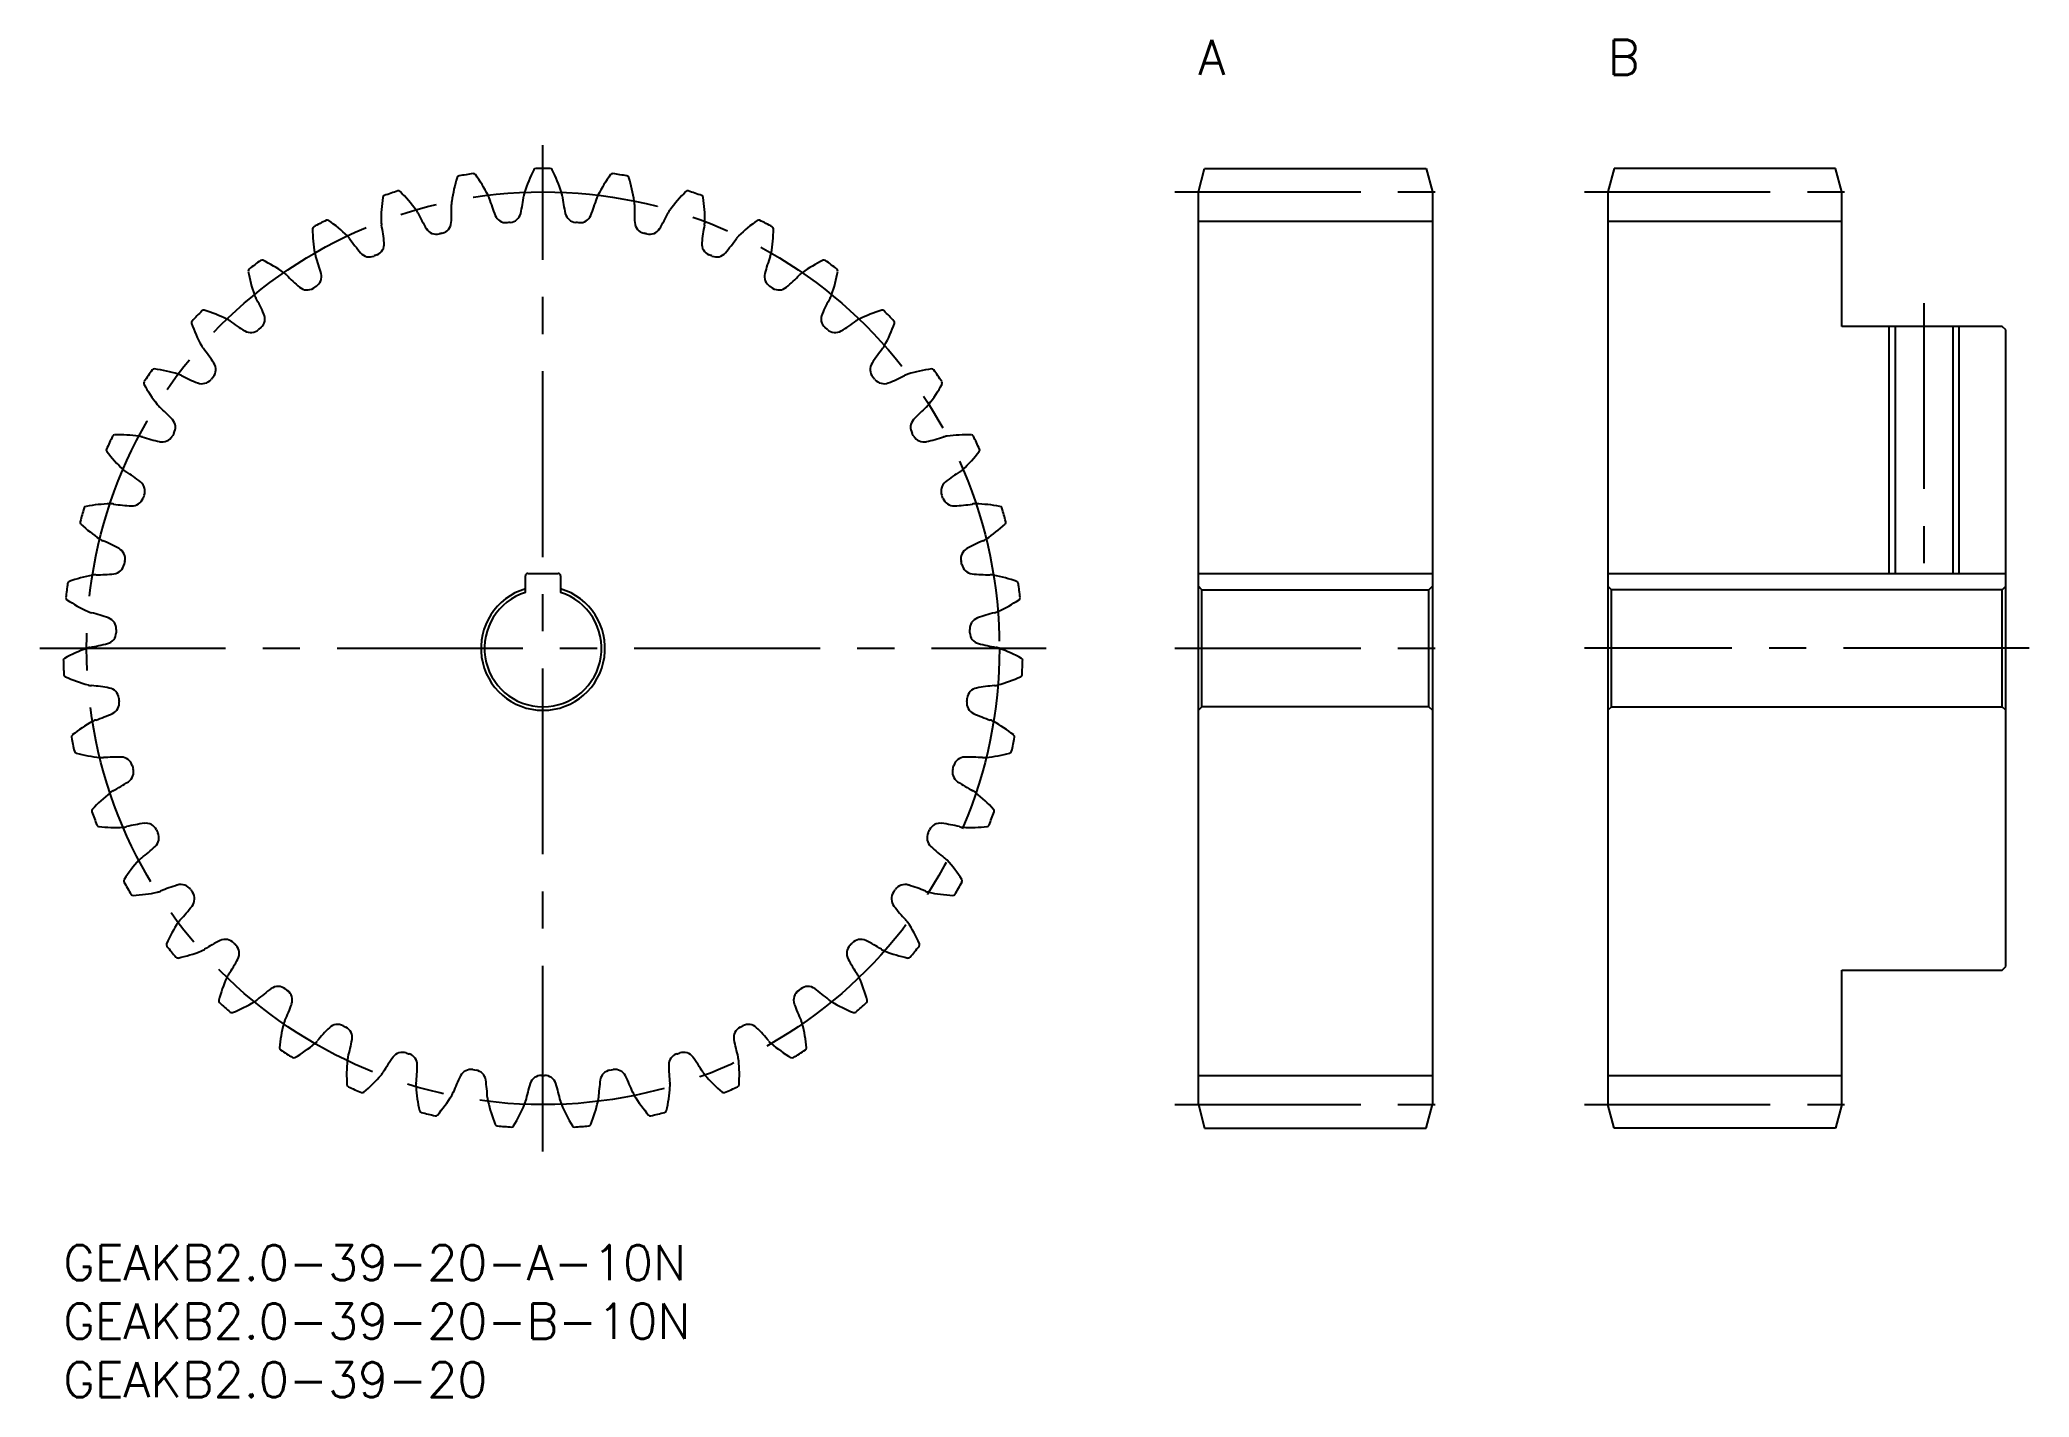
# Model space of a CAD drawing. Extents: x -2 to 168, y -13 to 103.
import ezdxf

# ---------------------------------------------------------------- set-up
doc = ezdxf.new("R2010")
doc.units = 0
doc.header["$LTSCALE"] = 0.5
doc.linetypes.add('CENTER', pattern=[50.8, 31.75, -6.35, 6.35, -6.35])
for name, color, linetype in [('MSM_CENTER', 1, 'CENTER'), ('MSM_CONTINUOUS', 7, 'CONTINUOUS'), ('MSM_NARROW', 5, 'CONTINUOUS'), ('MSM_PART_NUMBER', 7, 'CONTINUOUS')]:
    doc.layers.add(name, color=color, linetype=linetype)
doc.styles.get("Standard").update_dxf_attribs({"font": 'txt.shx', "height": 3, "bigfont": 'bigfont.shx'})

# ---------------------------------------------------------------- blocks, each defined once
blk = doc.blocks.new('*U2')
at = {"layer": 'MSM_PART_NUMBER'}
blk.add_text('GEAKB2.0-39-20-A-10N', height=3, dxfattribs=at).set_placement((0, -3))
blk = doc.blocks.new('*U3')
at = {"layer": 'MSM_PART_NUMBER'}
blk.add_text('GEAKB2.0-39-20-B-10N', height=3, dxfattribs=at).set_placement((0, -8))
blk = doc.blocks.new('*U4')
at = {"layer": 'MSM_PART_NUMBER'}
blk.add_text('GEAKB2.0-39-20', height=3, dxfattribs=at).set_placement((0, -13))
blk = doc.blocks.new('*U5')
at = {"layer": 'MSM_PART_NUMBER'}
blk.add_text('A', height=3, dxfattribs=at).set_placement((97, 100))
blk = doc.blocks.new('*U6')
at = {"layer": 'MSM_PART_NUMBER'}
blk.add_text('B', height=3, dxfattribs=at).set_placement((132, 100))

msp = doc.modelspace()

# ---------------------------------------------------------------- linework, layer by layer
at = {"layer": 'MSM_CENTER'}
for p, q in [((41, 8), (41, 94)), ((95, 90), (119, 90)), ((130, 90), (154, 90)), ((159, 80.5), (159, 55.4)), ((168, 51), (130, 51)), ((-2, 51), (84, 51)), ((95, 51), (119, 51)), ((95, 12), (119, 12)), ((130, 12), (154, 12))]:
    msp.add_line(p, q, dxfattribs=at)
msp.add_circle((41, 51), 39, dxfattribs=at)
at = {"layer": 'MSM_CONTINUOUS'}
for p, q in [((97, 90), (97.54, 92)), ((97.54, 92), (116.46, 92)), ((116.46, 92), (117, 90)), ((132.54, 92), (132, 90)), ((151.46, 92), (132.54, 92)), ((152, 90), (151.46, 92)), ((97, 12), (97, 90)), ((117, 90), (117, 12)), ((132, 90), (132, 12)), ((152, 78.5), (152, 90)), ((97, 87.5), (117, 87.5)), ((132, 87.5), (152, 87.5)), ((165.7, 78.5), (152, 78.5)), ((156.54, 78.5), (156.54, 57.4)), ((161.46, 78.5), (161.46, 57.4)), ((166, 78.2), (165.7, 78.5)), ((166, 23.8), (166, 78.2)), ((39.5, 55.77), (39.5, 57.2)), ((39.7, 57.4), (42.3, 57.4)), ((42.5, 57.2), (42.5, 55.77)), ((97, 57.4), (117, 57.4)), ((97.3, 56), (97, 56.3)), ((117, 56.3), (116.7, 56)), ((132, 57.4), (166, 57.4)), ((132, 56.3), (132.3, 56)), ((165.7, 56), (166, 56.3)), ((97.3, 46), (97.3, 56)), ((97.3, 56), (116.7, 56)), ((116.7, 46), (116.7, 56)), ((132.3, 46), (132.3, 56)), ((165.7, 56), (132.3, 56)), ((165.7, 46), (165.7, 56)), ((97, 45.7), (97.3, 46)), ((116.7, 46), (97.3, 46)), ((116.7, 46), (117, 45.7)), ((132.3, 46), (132, 45.7)), ((132.3, 46), (165.7, 46)), ((166, 45.7), (165.7, 46)), ((165.7, 23.5), (166, 23.8)), ((152, 23.5), (165.7, 23.5)), ((152, 12), (152, 23.5)), ((97, 14.5), (117, 14.5)), ((132, 14.5), (152, 14.5)), ((97, 12), (97.54, 10)), ((116.46, 10), (117, 12)), ((132.54, 10), (132, 12)), ((152, 12), (151.46, 10)), ((97.54, 10), (116.46, 10)), ((151.46, 10), (132.54, 10))]:
    msp.add_line(p, q, dxfattribs=at)
for centre, radius, start, end in [((51.81, 86.02), 13, 153.1667, 162.3077), ((40.39, 91.8), 0.2, 90.8524, 153.1666), ((41, 51), 41, 89.1476, 90.8524), ((41.61, 91.8), 0.2, 26.8333, 89.1476), ((30.19, 86.02), 13, 17.6923, 26.8333), ((46.06, 87.3), 13, 162.3974, 171.5385), ((33.86, 91.17), 0.2, 100.0832, 162.3974), ((41, 51), 41, 98.3784, 100.0832), ((35.06, 91.36), 0.2, 36.0641, 98.3784), ((24.71, 83.83), 13, 26.9231, 36.0641), ((57.29, 83.83), 13, 143.9359, 153.0769), ((46.94, 91.36), 0.2, 81.6216, 143.9359), ((41, 51), 41, 79.9168, 81.6216), ((48.14, 91.17), 0.2, 17.6025, 79.9168), ((35.94, 87.3), 13, 8.4615, 17.6026), ((40.17, 87.64), 13, 171.6282, 180.7692), ((27.51, 89.5), 0.2, 109.314, 171.6282), ((41, 51), 41, 107.6091, 109.314), ((28.66, 89.89), 0.2, 45.2949, 107.6091), ((19.65, 80.79), 13, 36.1538, 45.2949), ((28.82, 87.49), 1.65, 25.7428, 36.1539), ((17.59, 88.38), 15.6, 356.3119, 1.9495), ((34.83, 88.97), 1.65, 171.5384, 181.9495), ((34.83, 88.97), 1.65, 16.512, 26.9231), ((51.37, 93.87), 15.6, 196.512, 202.1497), ((23.89, 91.65), 15.6, 347.0811, 352.7188), ((41, 89.47), 1.65, 162.3077, 172.7188), ((41, 89.47), 1.65, 7.2812, 17.6923), ((58.11, 91.65), 15.6, 187.2812, 192.9189), ((30.63, 93.87), 15.6, 337.8503, 343.488), ((47.17, 88.97), 1.65, 153.0769, 163.488), ((47.17, 88.97), 1.65, 358.0505, 8.4616), ((64.41, 88.38), 15.6, 178.0505, 183.6881), ((53.18, 87.49), 1.65, 143.8461, 154.2572), ((62.35, 80.79), 13, 134.7051, 143.8462), ((53.34, 89.89), 0.2, 72.3909, 134.7051), ((41, 51), 41, 70.686, 72.3909), ((54.49, 89.5), 0.2, 8.3718, 70.686), ((41.83, 87.64), 13, 359.2308, 8.3718), ((21.5, 86.84), 0.2, 118.5447, 180.859), ((34.3, 87.03), 13, 180.859, 190), ((41, 51), 41, 116.8399, 118.5447), ((22.58, 87.4), 0.2, 54.5257, 116.8399), ((15.15, 76.98), 13, 45.3846, 54.5257), ((28.82, 87.49), 1.65, 180.7692, 191.1803), ((11.9, 84.14), 15.6, 5.5426, 11.1803), ((44.36, 94.98), 15.6, 205.7428, 211.3804), ((31.89, 87.38), 1, 211.3804, 284.0587), ((32.16, 87.44), 1, 283.6336, 356.3119), ((37.84, 88.37), 1, 202.1497, 274.8279), ((41, 51), 36.5, 94.4028, 94.8279), ((38.12, 88.39), 1, 274.4028, 347.0811), ((43.88, 88.39), 1, 192.9189, 265.5972), ((41, 51), 36.5, 85.1721, 85.5972), ((44.16, 88.37), 1, 265.172, 337.8503), ((49.84, 87.44), 1, 183.6881, 256.3664), ((50.11, 87.38), 1, 255.9413, 328.6196), ((37.64, 94.98), 15.6, 328.6196, 334.2572), ((70.1, 84.14), 15.6, 168.8197, 174.4574), ((53.18, 87.49), 1.65, 348.8197, 359.2308), ((66.85, 76.98), 13, 125.4743, 134.6154), ((59.42, 87.4), 0.2, 63.1601, 125.4744), ((41, 51), 41, 61.4553, 63.1601), ((47.7, 87.03), 13, 350, 359.141), ((60.5, 86.84), 0.2, 359.141, 61.4553), ((23.12, 85.06), 1.65, 34.9736, 45.3846), ((37.26, 94.95), 15.6, 214.9735, 220.6112), ((26.43, 85.55), 1, 292.8644, 5.5426), ((41, 51), 36.5, 103.6336, 104.0587), ((41, 51), 36.5, 75.9413, 76.3664), ((55.57, 85.55), 1, 174.4574, 247.1356), ((44.74, 94.95), 15.6, 319.3888, 325.0265), ((58.88, 85.06), 1.65, 134.6154, 145.0264), ((16.01, 83.25), 0.2, 127.7755, 190.0898), ((41, 51), 41, 126.0707, 127.7755), ((16.98, 83.98), 0.2, 63.7564, 126.0707), ((11.32, 72.5), 13, 54.6154, 63.7564), ((23.12, 85.06), 1.65, 190, 200.4111), ((6.96, 79.05), 15.6, 14.7734, 20.4111), ((26.17, 85.44), 1, 220.6112, 293.2895), ((41, 51), 36.5, 112.8644, 113.2895), ((41, 51), 36.5, 66.7105, 67.1356), ((55.83, 85.44), 1, 246.7105, 319.3888), ((75.04, 79.05), 15.6, 159.5889, 165.2266), ((58.88, 85.06), 1.65, 339.5889, 350), ((70.68, 72.5), 13, 116.2436, 125.3846), ((65.02, 83.98), 0.2, 53.9293, 116.2436), ((41, 51), 41, 52.2245, 53.9293), ((65.99, 83.25), 0.2, 349.9103, 52.2245), ((28.61, 85.49), 13, 190.0897, 199.2308), ((17.89, 81.75), 1.65, 44.2043, 54.6154), ((30.26, 93.78), 15.6, 224.2043, 229.842), ((20.84, 82.62), 1, 229.842, 302.5203), ((41, 51), 36.5, 122.0951, 122.5203), ((21.08, 82.77), 1, 302.0951, 14.7734), ((60.92, 82.77), 1, 165.2266, 237.9049), ((41, 51), 36.5, 57.4797, 57.9049), ((61.16, 82.62), 1, 237.4797, 310.158), ((51.74, 93.78), 15.6, 310.158, 315.7957), ((64.11, 81.75), 1.65, 125.3846, 135.7957), ((53.39, 85.49), 13, 340.7692, 349.9103), ((17.89, 81.75), 1.65, 199.2307, 209.6418), ((2.9, 73.22), 15.6, 24.0042, 29.6419), ((79.1, 73.22), 15.6, 150.3581, 155.9958), ((64.11, 81.75), 1.65, 330.3582, 340.7693), ((11.16, 78.82), 0.2, 137.0063, 199.3205), ((23.24, 83.06), 13, 199.3205, 208.4615), ((41, 51), 41, 135.3014, 137.0063), ((12, 79.7), 0.2, 72.9872, 135.3014), ((8.25, 67.46), 13, 63.8462, 72.9872), ((13.26, 77.65), 1.65, 53.4351, 63.8462), ((23.53, 91.5), 15.6, 233.4351, 239.0727), ((16.03, 78.98), 1, 239.0727, 311.751), ((41, 51), 36.5, 131.3259, 131.751), ((16.24, 79.16), 1, 311.3259, 24.0042), ((65.76, 79.16), 1, 155.9958, 228.6741), ((41, 51), 36.5, 48.249, 48.6741), ((65.97, 78.98), 1, 228.249, 300.9272), ((58.47, 91.5), 15.6, 300.9273, 306.5649), ((68.74, 77.65), 1.65, 116.1538, 126.5649), ((73.75, 67.46), 13, 107.0128, 116.1538), ((70, 79.7), 0.2, 44.6986, 107.0128), ((41, 51), 41, 42.9937, 44.6986), ((58.76, 83.06), 13, 331.5385, 340.6795), ((70.84, 78.82), 0.2, 340.6794, 42.9937), ((13.26, 77.65), 1.65, 208.4615, 218.8726), ((-0.17, 66.82), 15.6, 33.235, 38.8726), ((82.17, 66.82), 15.6, 141.1274, 146.765), ((68.74, 77.65), 1.65, 321.1274, 331.5385), ((7.77, 74.67), 0.2, 82.2179, 144.5322), ((6.04, 61.99), 13, 73.0769, 82.218), ((12.04, 74.82), 1, 320.5567, 33.2349), ((69.96, 74.82), 1, 146.7651, 219.4433), ((75.96, 61.99), 13, 97.782, 106.9231), ((74.23, 74.67), 0.2, 35.4678, 97.7821), ((7.08, 73.67), 0.2, 146.237, 208.5513), ((41, 51), 41, 144.5322, 146.237), ((18.32, 79.79), 13, 208.5513, 217.6923), ((9.34, 72.85), 1.65, 62.6659, 73.0769), ((17.26, 88.17), 15.6, 242.6658, 248.3035), ((11.86, 74.61), 1, 248.3035, 320.9818), ((41, 51), 36.5, 140.5567, 140.9818), ((41, 51), 36.5, 39.0182, 39.4433), ((70.14, 74.61), 1, 219.0182, 291.6965), ((64.74, 88.17), 15.6, 291.6965, 297.3342), ((72.66, 72.85), 1.65, 106.923, 117.3341), ((63.68, 79.79), 13, 322.3077, 331.4487), ((41, 51), 41, 33.763, 35.4678), ((74.92, 73.67), 0.2, 331.4487, 33.763), ((9.34, 72.85), 1.65, 217.6923, 228.1034), ((-2.18, 60.01), 15.6, 42.4657, 48.1034), ((84.18, 60.01), 15.6, 131.8966, 137.5343), ((72.66, 72.85), 1.65, 311.8966, 322.3077), ((8.59, 69.87), 1, 329.7874, 42.4657), ((73.41, 69.87), 1, 137.5343, 210.2126), ((3.88, 67.94), 0.2, 155.4678, 217.7821), ((41, 51), 41, 153.763, 155.4678), ((4.4, 69.04), 0.2, 91.4487, 153.763), ((4.73, 56.24), 13, 82.3077, 91.4487), ((6.25, 67.49), 1.65, 71.8966, 82.3077), ((11.61, 83.89), 15.6, 251.8966, 257.5343), ((8.45, 69.63), 1, 257.5343, 330.2126), ((41, 51), 36.5, 149.7874, 150.2126), ((41, 51), 36.5, 29.7874, 30.2126), ((73.55, 69.63), 1, 209.7874, 282.4657), ((70.39, 83.89), 15.6, 282.4657, 288.1034), ((75.75, 67.49), 1.65, 97.6923, 108.1034), ((77.27, 56.24), 13, 88.5513, 97.6923), ((77.6, 69.04), 0.2, 26.237, 88.5513), ((41, 51), 41, 24.5322, 26.237), ((78.12, 67.94), 0.2, 322.2179, 24.5322), ((14, 75.78), 13, 217.782, 226.9231), ((68, 75.78), 13, 313.0769, 322.218), ((6.25, 67.49), 1.65, 226.9231, 237.3341), ((-3.06, 52.97), 15.6, 51.6965, 57.3342), ((5.99, 64.43), 1, 339.0182, 51.6965), ((76.01, 64.43), 1, 128.3035, 200.9818), ((85.06, 52.97), 15.6, 122.6658, 128.3035), ((75.75, 67.49), 1.65, 302.6659, 313.077), ((41, 51), 41, 162.9937, 164.6986), ((1.98, 62.93), 0.2, 100.6794, 162.9937), ((4.36, 50.35), 13, 91.5385, 100.6795), ((4.05, 61.7), 1.65, 81.1274, 91.5385), ((6.71, 78.74), 15.6, 261.1274, 266.765), ((5.89, 64.17), 1, 266.7651, 339.4433), ((41, 51), 36.5, 159.0182, 159.4433), ((41, 51), 36.5, 20.5567, 20.9818), ((76.11, 64.17), 1, 200.5567, 273.2349), ((75.29, 78.74), 15.6, 273.235, 278.8726), ((77.95, 61.7), 1.65, 88.4615, 98.8726), ((77.64, 50.35), 13, 79.3205, 88.4615), ((80.02, 62.93), 0.2, 17.0063, 79.3205), ((41, 51), 41, 15.3014, 17.0063), ((1.65, 61.77), 0.2, 164.6986, 227.0128), ((10.37, 71.13), 13, 227.0128, 236.1538), ((71.63, 71.13), 13, 303.8462, 312.9872), ((80.35, 61.77), 0.2, 312.9872, 15.3014), ((4.05, 61.7), 1.65, 236.1538, 246.5649), ((-2.81, 45.88), 15.6, 60.9273, 66.5649), ((4.29, 58.64), 1, 348.249, 60.9273), ((77.71, 58.64), 1, 119.0727, 191.751), ((84.81, 45.88), 15.6, 113.4351, 119.0727), ((77.95, 61.7), 1.65, 293.4351, 303.8462), ((4.23, 58.36), 1, 275.9958, 348.6741), ((41, 51), 36.5, 168.249, 168.6741), ((41, 51), 36.5, 11.3259, 11.751), ((77.77, 58.36), 1, 191.3259, 264.0042), ((41, 51), 41, 172.2245, 173.9293), ((0.58, 56.52), 0.2, 109.9102, 172.2245), ((4.93, 44.48), 13, 100.7692, 109.9103), ((2.81, 55.64), 1.65, 90.3582, 100.7693), ((2.71, 72.88), 15.6, 270.3581, 275.9958), ((39.7, 57.2), 0.2, 90, 180), ((42.3, 57.2), 0.2, 0, 90), ((79.29, 72.88), 15.6, 264.0042, 269.6419), ((79.19, 55.64), 1.65, 79.2307, 89.6418), ((77.07, 44.48), 13, 70.0897, 79.2308), ((81.42, 56.52), 0.2, 7.7755, 70.0898), ((41, 51), 41, 6.0707, 7.7755), ((0.43, 55.31), 0.2, 173.9293, 236.2436), ((7.54, 65.96), 13, 236.2436, 245.3846), ((41, 51), 5.3, 106.4405, 73.5595), ((41, 51), 5, 107.4576, 72.5424), ((74.46, 65.96), 13, 294.6154, 303.7564), ((81.57, 55.31), 0.2, 303.7564, 6.0707), ((2.81, 55.64), 1.65, 245.3846, 255.7957), ((-1.42, 38.92), 15.6, 70.158, 75.7957), ((3.54, 52.65), 1, 357.4797, 70.158), ((78.46, 52.65), 1, 109.842, 182.5203), ((83.42, 38.92), 15.6, 104.2043, 109.842), ((79.19, 55.64), 1.65, 284.2043, 294.6154), ((2.56, 49.45), 1.65, 99.5889, 110), ((-0.31, 66.46), 15.6, 279.5889, 285.2266), ((3.53, 52.37), 1, 285.2266, 357.9049), ((41, 51), 36.5, 177.4797, 177.9049), ((41, 51), 36.5, 2.0951, 2.5203), ((78.47, 52.37), 1, 182.0951, 254.7734), ((82.31, 66.46), 15.6, 254.7734, 260.4111), ((79.44, 49.45), 1.65, 70, 80.4111), ((0.21, 49.96), 0.2, 119.141, 181.4553), ((41, 51), 41, 181.4553, 183.1601), ((6.45, 38.78), 13, 110, 119.141), ((75.55, 38.78), 13, 60.859, 70), ((81.79, 49.96), 0.2, 358.5447, 60.859), ((41, 51), 41, 356.8399, 358.5447), ((0.26, 48.75), 0.2, 183.1601, 245.4744), ((5.58, 60.4), 13, 245.4743, 254.6154), ((2.56, 49.45), 1.65, 254.6154, 265.0264), ((1.07, 32.27), 15.6, 79.3888, 85.0265), ((3.76, 46.62), 1, 6.7105, 79.3888), ((78.24, 46.62), 1, 100.6112, 173.2895), ((80.93, 32.27), 15.6, 94.9735, 100.6112), ((79.44, 49.45), 1.65, 274.9736, 285.3846), ((76.42, 60.4), 13, 285.3846, 294.5257), ((81.74, 48.75), 0.2, 294.5257, 356.8399), ((3.79, 46.34), 1, 294.4573, 7.1356), ((41, 51), 36.5, 186.7105, 187.1356), ((78.21, 46.34), 1, 172.8644, 245.5426), ((41, 51), 36.5, 352.8644, 353.2895), ((8.85, 33.4), 13, 119.2308, 128.3718), ((3.31, 43.31), 1.65, 108.8197, 119.2308), ((-2.25, 59.63), 15.6, 288.8197, 294.4574), ((84.25, 59.63), 15.6, 245.5426, 251.1803), ((78.69, 43.31), 1.65, 60.7692, 71.1803), ((73.15, 33.4), 13, 51.6282, 60.7692), ((0.91, 43.43), 0.2, 128.3717, 190.686), ((41, 51), 41, 190.686, 192.3909), ((41, 51), 41, 347.6091, 349.314), ((81.09, 43.43), 0.2, 349.314, 51.6282), ((1.15, 42.25), 0.2, 192.3909, 254.7051), ((4.53, 54.59), 13, 254.7051, 263.8462), ((3.31, 43.31), 1.65, 263.8461, 274.2572), ((4.59, 26.1), 15.6, 88.6196, 94.2572), ((4.94, 40.7), 1, 15.9413, 88.6196), ((41, 51), 36.5, 195.9413, 196.3664), ((41, 51), 36.5, 343.6336, 344.0587), ((77.06, 40.7), 1, 91.3804, 164.0587), ((77.41, 26.1), 15.6, 85.7428, 91.3804), ((78.69, 43.31), 1.65, 265.7428, 276.1539), ((77.47, 54.59), 13, 276.1538, 285.2949), ((80.85, 42.25), 0.2, 285.2949, 347.6091), ((-3.08, 52.58), 15.6, 298.0505, 303.6881), ((5.02, 40.43), 1, 303.6881, 16.3664), ((76.98, 40.43), 1, 163.6336, 236.3119), ((85.08, 52.58), 15.6, 236.3119, 241.9495), ((12.09, 28.47), 13, 128.4615, 137.6026), ((5.03, 37.36), 1.65, 118.0505, 128.4616), ((76.97, 37.36), 1.65, 51.5384, 61.9495), ((69.91, 28.47), 13, 42.3974, 51.5385), ((2.64, 37.1), 0.2, 137.6026, 199.9168), ((41, 51), 41, 199.9168, 201.6216), ((3.07, 35.97), 0.2, 201.6216, 263.9359), ((4.42, 48.69), 13, 263.9359, 273.0769), ((5.03, 37.36), 1.65, 273.0769, 283.488), ((9.06, 20.59), 15.6, 97.8503, 103.488), ((7.06, 35.05), 1, 25.172, 97.8503), ((74.94, 35.05), 1, 82.1497, 154.8279), ((72.94, 20.59), 15.6, 76.512, 82.1497), ((76.97, 37.36), 1.65, 256.512, 266.9231), ((77.58, 48.69), 13, 266.9231, 276.0641), ((78.93, 35.97), 0.2, 276.0641, 338.3784), ((41, 51), 41, 338.3784, 340.0832), ((79.36, 37.1), 0.2, 340.0832, 42.3974), ((-2.76, 45.49), 15.6, 307.2812, 312.9189), ((7.18, 34.8), 1, 312.9189, 25.5972), ((41, 51), 36.5, 205.1721, 205.5972), ((74.82, 34.8), 1, 154.4028, 227.0811), ((41, 51), 36.5, 334.4028, 334.8279), ((84.76, 45.49), 15.6, 227.0811, 232.7188), ((16.08, 24.13), 13, 137.6923, 146.8333), ((7.69, 31.77), 1.65, 127.2812, 137.6923), ((74.31, 31.77), 1.65, 42.3077, 52.7188), ((65.92, 24.13), 13, 33.1667, 42.3077), ((5.37, 31.13), 0.2, 146.8333, 209.1476), ((41, 51), 41, 209.1476, 210.8524), ((14.35, 15.86), 15.6, 107.0811, 112.7188), ((10.06, 29.81), 1, 34.4028, 107.0811), ((71.94, 29.81), 1, 72.9189, 145.5972), ((67.65, 15.86), 15.6, 67.2812, 72.9189), ((41, 51), 41, 329.1476, 330.8524), ((76.63, 31.13), 0.2, 330.8524, 33.1667), ((5.97, 30.08), 0.2, 210.8524, 273.1666), ((5.27, 42.86), 13, 273.1667, 282.3077), ((7.69, 31.77), 1.65, 282.3077, 292.7188), ((-1.31, 38.54), 15.6, 316.512, 322.1497), ((41, 51), 36.5, 214.4028, 214.8279), ((10.22, 29.58), 1, 322.1497, 34.8279), ((71.78, 29.58), 1, 145.172, 217.8503), ((41, 51), 36.5, 325.1721, 325.5972), ((83.31, 38.54), 15.6, 217.8503, 223.488), ((74.31, 31.77), 1.65, 247.2812, 257.6923), ((76.73, 42.86), 13, 257.6923, 266.8333), ((76.03, 30.08), 0.2, 266.8333, 329.1476), ((20.71, 20.48), 13, 146.9231, 156.0641), ((11.2, 26.67), 1.65, 136.512, 146.9231), ((70.8, 26.67), 1.65, 33.0769, 43.488), ((61.29, 20.48), 13, 23.9359, 33.0769), ((9.02, 25.67), 0.2, 156.0641, 218.3784), ((41, 51), 41, 218.3784, 220.0832), ((20.33, 12.04), 15.6, 116.3119, 121.9495), ((13.86, 25.12), 1, 43.6336, 116.3119), ((41, 51), 36.5, 223.6336, 224.0587), ((14.05, 24.92), 1, 331.3804, 44.0587), ((67.95, 24.92), 1, 135.9413, 208.6196), ((41, 51), 36.5, 315.9413, 316.3664), ((68.14, 25.12), 1, 63.6881, 136.3664), ((61.67, 12.04), 15.6, 58.0505, 63.6881), ((41, 51), 41, 319.9168, 321.6216), ((72.98, 25.67), 0.2, 321.6216, 23.9359), ((9.78, 24.73), 0.2, 220.0832, 282.3974), ((7.04, 37.23), 13, 282.3974, 291.5385), ((11.2, 26.67), 1.65, 291.5384, 301.9495), ((1.24, 31.92), 15.6, 325.7428, 331.3804), ((80.76, 31.92), 15.6, 208.6196, 214.2572), ((70.8, 26.67), 1.65, 238.0505, 248.4616), ((74.96, 37.23), 13, 248.4615, 257.6026), ((72.22, 24.73), 0.2, 257.6026, 319.9168), ((25.87, 17.62), 13, 156.1538, 165.2949), ((15.49, 22.21), 1.65, 145.7428, 156.1539), ((18.36, 21.1), 1, 52.8644, 125.5426), ((63.64, 21.1), 1, 54.4574, 127.1356), ((66.51, 22.21), 1.65, 23.8461, 34.2572), ((56.13, 17.62), 13, 14.7051, 23.8462), ((13.49, 20.87), 0.2, 165.2949, 227.6091), ((41, 51), 41, 227.6091, 229.314), ((9.68, 31.96), 13, 291.6282, 300.7692), ((15.49, 22.21), 1.65, 300.7692, 311.1803), ((26.85, 9.22), 15.6, 125.5426, 131.1803), ((4.81, 25.78), 15.6, 334.9735, 340.6112), ((41, 51), 36.5, 232.8644, 233.2895), ((18.58, 20.94), 1, 340.6112, 53.2895), ((63.42, 20.94), 1, 126.7105, 199.3888), ((77.19, 25.78), 15.6, 199.3888, 205.0265), ((41, 51), 36.5, 306.7105, 307.1356), ((55.15, 9.22), 15.6, 48.8197, 54.4574), ((66.51, 22.21), 1.65, 228.8197, 239.2308), ((72.32, 31.96), 13, 239.2308, 248.3718), ((41, 51), 41, 310.686, 312.3909), ((68.51, 20.87), 0.2, 312.3909, 14.7051), ((14.4, 20.06), 0.2, 229.314, 291.6282), ((31.42, 15.62), 13, 165.3846, 174.5257), ((20.44, 18.49), 1.65, 154.9736, 165.3846), ((23.45, 17.86), 1, 62.0951, 134.7734), ((41, 51), 36.5, 242.0951, 242.5203), ((41, 51), 36.5, 297.4797, 297.9049), ((58.55, 17.86), 1, 45.2266, 117.9049), ((61.56, 18.49), 1.65, 14.6154, 25.0264), ((50.58, 15.62), 13, 5.4743, 14.6154), ((67.6, 20.06), 0.2, 248.3717, 310.686), ((13.14, 27.18), 13, 300.859, 310), ((20.44, 18.49), 1.65, 310, 320.4111), ((33.73, 7.5), 15.6, 134.7734, 140.4111), ((23.7, 17.73), 1, 349.842, 62.5203), ((9.33, 20.31), 15.6, 344.2043, 349.842), ((58.3, 17.73), 1, 117.4797, 190.158), ((72.67, 20.31), 15.6, 190.158, 195.7957), ((48.27, 7.5), 15.6, 39.5889, 45.2266), ((61.56, 18.49), 1.65, 219.5889, 230), ((68.86, 27.18), 13, 230, 239.141), ((18.68, 16.84), 0.2, 174.5257, 236.8399), ((41, 51), 41, 236.8399, 238.5447), ((19.71, 16.2), 0.2, 238.5447, 300.8589), ((37.22, 14.55), 13, 174.6154, 183.7564), ((25.92, 15.61), 1.65, 164.2043, 174.6154), ((40.81, 6.89), 15.6, 144.0042, 149.6419), ((28.99, 15.47), 1, 71.3259, 144.0042), ((41, 51), 36.5, 251.3259, 251.751), ((29.26, 15.39), 1, 359.0727, 71.751), ((14.66, 15.62), 15.6, 353.4351, 359.0727), ((52.74, 15.39), 1, 108.249, 180.9272), ((67.34, 15.62), 15.6, 180.9273, 186.5649), ((41, 51), 36.5, 288.249, 288.6741), ((53.01, 15.47), 1, 35.9958, 108.6741), ((41.19, 6.89), 15.6, 30.3581, 35.9958), ((56.08, 15.61), 1.65, 5.3846, 15.7957), ((44.78, 14.55), 13, 356.2436, 5.3846), ((62.29, 16.2), 0.2, 239.141, 301.4553), ((41, 51), 41, 301.4553, 303.1601), ((63.32, 16.84), 0.2, 303.1601, 5.4744), ((24.45, 13.71), 0.2, 183.7564, 246.0707), ((17.32, 23.02), 13, 310.0897, 319.2308), ((25.92, 15.61), 1.65, 319.2307, 329.6418), ((31.79, 13.65), 1.65, 173.4351, 183.8462), ((47.88, 7.43), 15.6, 153.235, 158.8726), ((34.85, 14.01), 1, 80.5567, 153.2349), ((41, 51), 36.5, 260.5567, 260.9818), ((35.12, 13.96), 1, 8.3035, 80.9818), ((20.67, 11.86), 15.6, 2.6658, 8.3035), ((54.78, 9.1), 15.6, 162.4657, 168.1034), ((40.86, 13.5), 1, 89.7874, 162.4657), ((41, 51), 36.5, 269.7874, 270.2126), ((41.14, 13.5), 1, 17.5343, 90.2126), ((27.22, 9.1), 15.6, 11.8966, 17.5343), ((61.33, 11.86), 15.6, 171.6965, 177.3342), ((46.88, 13.96), 1, 99.0182, 171.6965), ((41, 51), 36.5, 279.0182, 279.4433), ((47.15, 14.01), 1, 26.7651, 99.4433), ((34.12, 7.43), 15.6, 21.1274, 26.765), ((50.21, 13.65), 1.65, 356.1538, 6.5649), ((56.08, 15.61), 1.65, 210.3582, 220.7693), ((64.68, 23.02), 13, 220.7692, 229.9103), ((57.55, 13.71), 0.2, 293.9293, 356.2436), ((41, 51), 41, 246.0707, 247.7755), ((25.57, 13.23), 0.2, 247.7755, 310.0898), ((43.12, 14.41), 13, 183.8462, 192.9872), ((22.12, 19.59), 13, 319.3205, 328.4615), ((31.79, 13.65), 1.65, 328.4615, 338.8726), ((37.9, 12.66), 1.65, 182.6659, 193.077), ((48.96, 15.23), 13, 193.0769, 202.218), ((27.4, 16.97), 13, 328.5513, 337.6923), ((37.9, 12.66), 1.65, 337.6923, 348.1034), ((44.1, 12.66), 1.65, 191.8966, 202.3077), ((54.6, 16.97), 13, 202.3077, 211.4487), ((33.04, 15.23), 13, 337.782, 346.9231), ((44.1, 12.66), 1.65, 346.923, 357.3341), ((50.21, 13.65), 1.65, 201.1274, 211.5385), ((59.88, 19.59), 13, 211.5385, 220.6795), ((38.88, 14.41), 13, 347.0128, 356.1538), ((56.43, 13.23), 0.2, 229.9102, 292.2245), ((41, 51), 41, 292.2245, 293.9293), ((30.65, 11.54), 0.2, 192.9871, 255.3014), ((41, 51), 41, 255.3014, 257.0063), ((31.83, 11.24), 0.2, 257.0063, 319.3205), ((37.11, 10.39), 0.2, 202.218, 264.5322), ((44.89, 10.39), 0.2, 275.4678, 337.7821), ((50.17, 11.24), 0.2, 220.6795, 282.9937), ((41, 51), 41, 282.9937, 284.6986), ((51.35, 11.54), 0.2, 284.6986, 347.0128), ((41, 51), 41, 264.5322, 266.237), ((38.32, 10.29), 0.2, 266.237, 328.5513), ((43.68, 10.29), 0.2, 211.4487, 273.763), ((41, 51), 41, 273.763, 275.4678)]:
    msp.add_arc(centre, radius, start, end, dxfattribs=at)
at = {"layer": 'MSM_NARROW'}
for p, q in [((156, 78.5), (156, 57.4)), ((162, 78.5), (162, 57.4))]:
    msp.add_line(p, q, dxfattribs=at)

# ---------------------------------------------------------------- block references
at = {"layer": 'MSM_CONTINUOUS'}
for name in ['*U5', '*U6', '*U2', '*U3', '*U4']:
    msp.add_blockref(name, (0, 0), dxfattribs=at)

doc.saveas('drawing.dxf')
